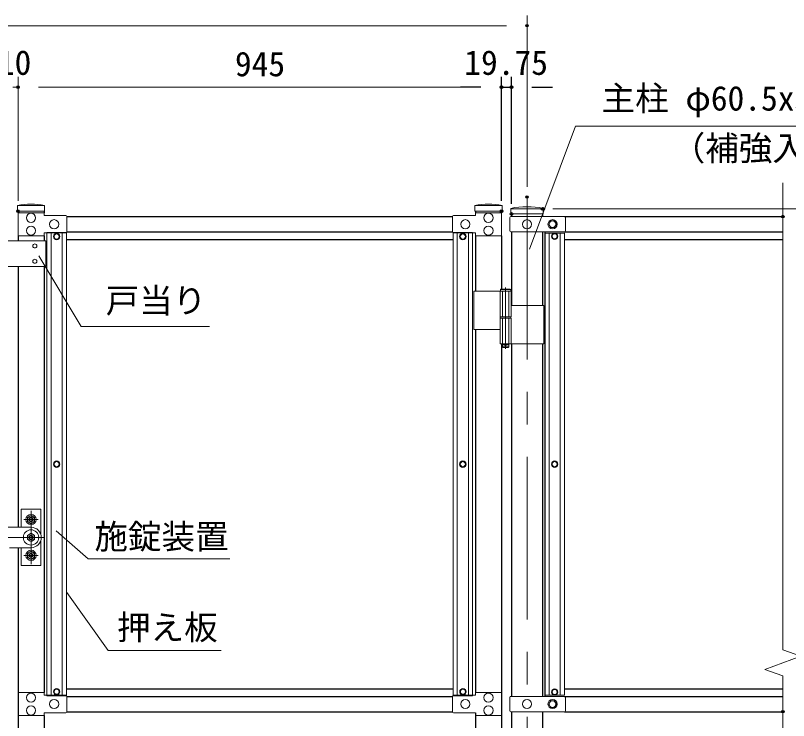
# Model space of a CAD drawing. Units: millimetres, scale not verified. Extents: x -4200 to 4200, y -2970 to 2970.
# Drawn here: x 1586 to 3098, y 328 to 1706 of the extents above; entities that cross this region are included whole.
import ezdxf
from ezdxf.enums import TextEntityAlignment as Align

# ---------------------------------------------------------------- set-up
doc = ezdxf.new("R2010")
doc.units = ezdxf.units.MM
doc.header["$LTSCALE"] = 10
doc.header["$PDMODE"] = 32
doc.header["$PDSIZE"] = 5
doc.linetypes.add('DASHED', pattern=[7.5, 6, -1.5])
doc.linetypes.add('USER1', pattern=[50.8, 31.75, -6.35, 6.35, -6.35])
for name, color, linetype, lineweight in [('0-0_D-STR1', 1, 'Continuous', 25), ('0-1_D-STR-DIM', 7, 'Continuous', 13), ('0-2_0', 7, 'Continuous', 25), ('0-3_Defpoints', 8, 'Continuous', 25), ('0-4_D-BMK', 2, 'USER1', 13), ('0-5_D-STR-TXT', 7, 'Continuous', 13), ('0-6_D-STR3', 3, 'Continuous', 13)]:
    doc.layers.add(name, color=color, linetype=linetype, lineweight=lineweight)
doc.styles.add('ＭＳ ゴシック', font='')
doc.styles.get('ＭＳ ゴシック').set_extended_font_data('MS Gothic')

msp = doc.modelspace()

# ---------------------------------------------------------------- linework, layer by layer
at = {"layer": '0-0_D-STR1'}
for p, q in [((1591.34, 1323.33), (1591.34, 1320.33)), ((1642.14, 1323.33), (1642.14, 1320.33)), ((2485.54, 1323.33), (2485.54, 1320.33)), ((2536.34, 1323.33), (2536.34, 1320.33)), ((2556.09, 1318.04), (2556.09, 1312.83)), ((2616.59, 1318.04), (2616.59, 1312.83)), ((1686.89, 1312.83), (2440.79, 1312.83)), ((2659.34, 1312.83), (3086.34, 1312.83)), ((1591.34, 1275.33), (1591.34, 1265.51)), ((1642.14, 1275.33), (1642.14, 1265.51)), ((1686.89, 1282.83), (2440.79, 1282.83)), ((2485.54, 1275.33), (2485.54, 1167.12)), ((2536.34, 1275.33), (2536.34, 1171.12)), ((2556.09, 1282.83), (2556.09, 1139.12)), ((2616.59, 1282.83), (2616.59, 1139.12)), ((2621.34, 1282.83), (2621.34, 375.34)), ((2659.34, 1282.83), (3086.34, 1282.83)), ((1685.84, 1267.83), (2441.84, 1267.83)), ((2659.34, 1267.83), (3086.34, 1267.83)), ((1591.34, 1215.51), (1591.34, 705.83)), ((1642.14, 1215.51), (1642.14, 382.83)), ((2485.54, 1092.12), (2485.54, 382.83)), ((2536.34, 1064.12), (2536.34, -58.66)), ((2556.09, 1064.12), (2556.09, 375.34)), ((2616.59, 1064.12), (2616.59, 375.34)), ((1591.34, 665.83), (1591.34, -58.66)), ((1685.84, 390.33), (2441.84, 390.33)), ((2659.34, 390.33), (3086.34, 390.33)), ((1686.89, 375.33), (2440.79, 375.33)), ((2659.34, 375.33), (3086.34, 375.33)), ((1642.14, 337.84), (1642.14, 308.52)), ((1686.89, 345.33), (2440.79, 345.33)), ((2485.54, 343.34), (2485.54, 308.52)), ((2556.09, 345.34), (2556.09, -58.66)), ((2616.59, 345.34), (2616.59, 310.91)), ((2659.34, 345.33), (3086.34, 345.33))]:
    msp.add_line(p, q, dxfattribs=at)
at = {"layer": '0-1_D-STR-DIM'}
for p, q in [((2586.34, 1371.07), (2586.34, 1705.83)), ((626.34, 1685.83), (2546.34, 1685.83)), ((1591.34, 1343.33), (1591.34, 1585.83)), ((1591.34, 1343.33), (1591.34, 1585.83)), ((2536.34, 1343.33), (2536.34, 1585.83)), ((1581.34, 1565.83), (1591.34, 1565.83)), ((1631.34, 1565.83), (2496.34, 1565.83)), ((1631.34, 1565.83), (1671.34, 1565.83)), ((3086.34, 466.48), (3086.34, 1378.83)), ((2636.59, 1327.83), (3646.34, 1327.83)), ((2637.79, 1327.83), (3526.34, 1327.83)), ((3051.1, 428), (3121.57, 453.65)), ((3121.57, 453.65), (3086.34, 466.48)), ((3086.34, 415.18), (3051.1, 428)), ((3086.34, -472.99), (3086.34, 415.18))]:
    msp.add_line(p, q, dxfattribs=at)
at = {"layer": '0-2_0'}
for p, q in [((2536.34, 1343.33), (2536.34, 1585.83)), ((2556.09, 1338.04), (2556.09, 1585.83)), ((2496.34, 1565.83), (2456.34, 1565.83)), ((2536.34, 1565.83), (2556.09, 1565.83)), ((2596.09, 1565.83), (2636.09, 1565.83))]:
    msp.add_line(p, q, dxfattribs=at)
at = {"layer": '0-3_Defpoints'}
for p in [(2586.34, 1685.83), (1591.34, 1565.83), (2536.34, 1565.83), (2556.09, 1565.83), (2586.34, 1351.07), (2616.59, 1327.83), (2617.79, 1327.83), (1591.34, 1323.33), (2536.34, 1323.33), (2536.34, 1323.33), (2556.09, 1318.04), (3086.34, 1312.83), (3086.34, 1312.83), (3086.34, 345.33)]:
    msp.add_point(p, dxfattribs=at)
at = {"layer": '0-4_D-BMK'}
for p, q in [((2586.34, 1351.07), (2586.34, -794.75)), ((2544.49, 1174.12), (2544.49, 1054.12)), ((2549.49, 1062.12), (2539.49, 1062.12)), ((1616.74, 737.83), (1616.74, 633.83)), ((1602.61, 720.83), (1630.86, 720.83)), ((1522.12, 685.83), (1643.17, 685.83)), ((1602.61, 650.83), (1630.86, 650.83))]:
    msp.add_line(p, q, dxfattribs=at)
at = {"layer": '0-5_D-STR-TXT'}
for points in [[(3215.86, 1489.52), (2681.18, 1489.52), (2591.18, 1249.25)], [(1965.84, 1098.26), (1714.83, 1098.26), (1632.23, 1236.02)], [(2005.12, 643.87), (1728.51, 643.87), (1665.85, 698.63)], [(1988.76, 464.92), (1767.48, 464.92), (1686.94, 578.48)]]:
    msp.add_lwpolyline(points, dxfattribs=at)
at = {"layer": '0-6_D-STR3'}
for p, q in [((1590.14, 1334.33), (1643.34, 1334.33)), ((1590.14, 1323.33), (1590.14, 1334.33)), ((1643.34, 1334.33), (1643.34, 1323.33)), ((2484.34, 1334.33), (2537.54, 1334.33)), ((2484.34, 1323.33), (2484.34, 1334.33)), ((2537.54, 1334.33), (2537.54, 1323.33)), ((1590.14, 1323.33), (1643.34, 1323.33)), ((2484.34, 1323.33), (2537.54, 1323.33)), ((2554.89, 1318.04), (2554.89, 1328.91)), ((2617.79, 1318.04), (2554.89, 1318.04)), ((2616.59, 1327.83), (2556.09, 1327.83)), ((2617.79, 1318.04), (2617.79, 1328.91)), ((1686.89, 1312.83), (1686.89, 1282.83)), ((2440.79, 1312.83), (2440.79, 1282.83)), ((2553, 1310.83), (2553, 1284.83)), ((2659.34, 1312.83), (2555, 1312.83)), ((2661.34, 1310.83), (2661.34, 1284.83)), ((1685.84, 1281.58), (1647.84, 1281.58)), ((1647.84, 1281.58), (1647.84, 376.58)), ((1655.84, 1281.58), (1655.84, 376.58)), ((1677.84, 1281.58), (1677.84, 376.58)), ((1685.84, 1281.58), (1685.84, 376.58)), ((2441.84, 1281.58), (2479.84, 1281.58)), ((2441.84, 1281.58), (2441.84, 376.58)), ((2449.84, 1281.58), (2449.84, 376.58)), ((2471.84, 1281.58), (2471.84, 376.58)), ((2479.84, 1281.58), (2479.84, 376.58)), ((2659.34, 1282.83), (2555, 1282.83)), ((2659.34, 1280.58), (2621.34, 1280.58)), ((2621.34, 1280.58), (2621.34, 377.58)), ((2629.34, 1280.58), (2629.34, 377.58)), ((2651.34, 1280.58), (2651.34, 377.58)), ((2659.34, 1280.58), (2659.34, 377.58)), ((1645.74, 1265.51), (1525.74, 1265.51)), ((1645.74, 1265.51), (1645.74, 1215.51)), ((1645.74, 1215.51), (1525.74, 1215.51)), ((2482.52, 1167.12), (2482.52, 1092.12)), ((2482.52, 1167.12), (2555.29, 1167.12)), ((2533.69, 1167.12), (2533.69, 1117.12)), ((2535.49, 1171.12), (2534.49, 1170.12)), ((2554.49, 1170.12), (2534.49, 1170.12)), ((2534.49, 1167.12), (2534.49, 1170.12)), ((2554.49, 1167.12), (2534.49, 1167.12)), ((2553.49, 1171.12), (2535.49, 1171.12)), ((2553.49, 1171.12), (2554.49, 1170.12)), ((2554.49, 1167.12), (2554.49, 1170.12)), ((2555.29, 1167.12), (2555.29, 1117.12)), ((2555.29, 1139.12), (2619.52, 1139.12)), ((2619.52, 1139.12), (2619.52, 1064.12)), ((2533.69, 1117.12), (2555.29, 1117.12)), ((2533.69, 1114.12), (2555.29, 1114.12)), ((2533.69, 1114.12), (2533.69, 1064.12)), ((2533.99, 1117.12), (2533.99, 1114.12)), ((2533.99, 1114.12), (2554.99, 1114.12)), ((2554.99, 1117.12), (2554.99, 1114.12)), ((2555.29, 1114.12), (2555.29, 1064.12)), ((2482.52, 1092.12), (2533.47, 1092.12)), ((2533.69, 1064.12), (2619.52, 1064.12)), ((2538.49, 1064.12), (2538.49, 1058.12)), ((2538.49, 1058.12), (2539.49, 1057.12)), ((2538.49, 1058.12), (2550.49, 1058.12)), ((2549.49, 1057.12), (2550.49, 1058.12)), ((2550.49, 1064.12), (2550.49, 1058.12)), ((2539.49, 1057.12), (2549.49, 1057.12)), ((1635.74, 740.83), (1597.74, 740.83)), ((1597.74, 705.83), (1597.74, 740.83)), ((1635.74, 692.07), (1635.74, 740.83)), ((1616.74, 728.91), (1609.74, 724.87)), ((1616.74, 728.91), (1623.74, 724.87)), ((1609.74, 716.79), (1609.74, 724.87)), ((1616.74, 712.74), (1609.74, 716.79)), ((1616.74, 712.74), (1623.74, 716.79)), ((1623.74, 716.79), (1623.74, 724.87)), ((1553.74, 705.83), (1616.74, 705.83)), ((1616.74, 693.91), (1609.74, 689.87)), ((1609.74, 681.79), (1609.74, 689.87)), ((1616.74, 677.74), (1609.74, 681.79)), ((1616.74, 693.91), (1623.74, 689.87)), ((1616.74, 677.74), (1623.74, 681.79)), ((1623.74, 681.79), (1623.74, 689.87)), ((1574.94, 665.83), (1616.74, 665.83)), ((1597.74, 630.83), (1597.74, 665.83)), ((1635.74, 679.58), (1635.74, 630.83)), ((1616.74, 658.91), (1609.74, 654.87)), ((1616.74, 658.91), (1609.74, 654.87)), ((1609.74, 646.79), (1609.74, 654.87)), ((1616.74, 658.91), (1623.74, 654.87)), ((1616.74, 658.91), (1623.74, 654.87)), ((1623.74, 646.79), (1623.74, 654.87)), ((1616.74, 642.74), (1609.74, 646.79)), ((1616.74, 642.74), (1609.74, 646.79)), ((1616.74, 642.74), (1623.74, 646.79)), ((1616.74, 642.74), (1623.74, 646.79)), ((1635.74, 630.83), (1597.74, 630.83)), ((1685.84, 376.58), (1647.84, 376.58)), ((1686.89, 375.33), (1686.89, 345.33)), ((2440.79, 375.33), (2440.79, 345.33)), ((2441.84, 376.58), (2479.84, 376.58)), ((2553, 373.33), (2553, 347.33)), ((2659.34, 375.33), (2555, 375.33)), ((2659.34, 377.58), (2621.34, 377.58)), ((2661.34, 373.33), (2661.34, 347.33)), ((2659.34, 345.33), (2555, 345.33))]:
    msp.add_line(p, q, dxfattribs=at)
at = {"layer": '0-6_D-STR3', "linetype": 'DASHED'}
for p, q in [((2538.19, 1167.12), (2538.19, 1117.12)), ((2550.79, 1167.12), (2550.79, 1117.12)), ((2538.19, 1114.12), (2538.19, 1064.12)), ((2550.79, 1114.12), (2550.79, 1064.12))]:
    msp.add_line(p, q, dxfattribs=at)
at = {"layer": '0-6_D-STR3'}
for points in [[(1642.14, 1275.33), (1591.34, 1275.33), (1591.34, 1320.33), (1642.14, 1320.33), (1642.14, 1314.83), (1684.89, 1314.83)], [(2485.54, 1275.33), (2536.34, 1275.33), (2536.34, 1320.33), (2485.54, 1320.33), (2485.54, 1314.83), (2442.79, 1314.83)], [(1642.14, 1275.33), (1642.14, 1280.83), (1684.89, 1280.83)], [(2485.54, 1275.33), (2485.54, 1280.83), (2442.79, 1280.83)], [(1642.14, 337.83), (1591.34, 337.83), (1591.34, 382.83), (1642.14, 382.83), (1642.14, 377.33), (1684.89, 377.33)], [(2485.54, 337.83), (2536.34, 337.83), (2536.34, 382.83), (2485.54, 382.83), (2485.54, 377.33), (2442.79, 377.33)], [(1642.14, 337.83), (1642.14, 343.33), (1684.89, 343.33)], [(2485.54, 337.83), (2485.54, 343.33), (2442.79, 343.33)]]:
    msp.add_lwpolyline(points, dxfattribs=at)
for points in [[(2643.84, 1297.83), (2640.09, 1304.33), (2632.58, 1304.33), (2628.84, 1297.83), (2632.58, 1291.33), (2640.09, 1291.33)], [(1661.06, 1273.83), (1663.95, 1278.83), (1669.72, 1278.83), (1672.61, 1273.83), (1669.72, 1268.83), (1663.95, 1268.83)], [(2466.61, 1273.83), (2463.72, 1278.83), (2457.95, 1278.83), (2455.06, 1273.83), (2457.95, 1268.83), (2463.72, 1268.83)], [(2646.11, 1274.33), (2643.22, 1279.33), (2637.45, 1279.33), (2634.56, 1274.33), (2637.45, 1269.33), (2643.22, 1269.33)], [(1672.61, 829.08), (1669.72, 834.08), (1663.95, 834.08), (1661.06, 829.08), (1663.95, 824.08), (1669.72, 824.08)], [(2466.61, 829.08), (2463.72, 834.08), (2457.95, 834.08), (2455.06, 829.08), (2457.95, 824.08), (2463.72, 824.08)], [(2646.11, 829.08), (2643.22, 834.08), (2637.45, 834.08), (2634.56, 829.08), (2637.45, 824.08), (2643.22, 824.08)], [(1661.06, 384.33), (1663.95, 379.33), (1669.72, 379.33), (1672.61, 384.33), (1669.72, 389.33), (1663.95, 389.33)], [(2466.88, 384.33), (2463.99, 379.33), (2458.22, 379.33), (2455.33, 384.33), (2458.22, 389.33), (2463.99, 389.33)], [(2646.11, 383.83), (2643.22, 388.83), (2637.45, 388.83), (2634.56, 383.83), (2637.45, 378.83), (2643.22, 378.83)], [(2643.84, 360.33), (2640.09, 366.83), (2632.58, 366.83), (2628.84, 360.33), (2632.58, 353.83), (2640.09, 353.83)]]:
    msp.add_lwpolyline(points, close=True, dxfattribs=at)
for centre, radius in [((1616.74, 1310.33), 9), ((2510.94, 1310.33), 9), ((1661.89, 1297.83), 9), ((2465.79, 1297.83), 9), ((2586.34, 1297.83), 9), ((2636.34, 1297.83), 9), ((2636.34, 1297.83), 6.5), ((1616.74, 1285.33), 9), ((2510.94, 1285.33), 9), ((1666.84, 1273.83), 6.25), ((1666.84, 1273.83), 5), ((2460.84, 1273.83), 6.25), ((2460.84, 1273.83), 5), ((2640.34, 1274.33), 6.25), ((2640.34, 1274.33), 5), ((1624.24, 1255.51), 4), ((1624.24, 1225.51), 4), ((2544.49, 1062.12), 2), ((1666.84, 829.08), 6.25), ((1666.84, 829.08), 5), ((2460.84, 829.08), 6.25), ((2460.84, 829.08), 5), ((2640.34, 829.08), 6.25), ((2640.34, 829.08), 5), ((1616.74, 720.83), 10), ((1616.74, 720.83), 7), ((1616.74, 720.83), 4), ((1616.74, 720.83), 3.5), ((1616.74, 685.83), 15), ((1616.74, 685.83), 7), ((1616.74, 685.83), 4), ((1616.74, 685.83), 3.5), ((1616.74, 650.83), 10), ((1616.74, 650.83), 10), ((1616.74, 650.83), 7), ((1616.74, 650.83), 7), ((1616.74, 650.83), 4), ((1616.74, 650.83), 4), ((1616.74, 650.83), 3.5), ((1616.74, 650.83), 3.5), ((1616.74, 372.83), 9), ((1666.84, 384.33), 6.25), ((1666.84, 384.33), 5), ((2461.1, 384.33), 6.25), ((2461.1, 384.33), 5), ((2510.94, 372.83), 9), ((2640.34, 383.83), 6.25), ((2640.34, 383.83), 5), ((1661.89, 360.33), 9), ((2465.79, 360.33), 9), ((2586.34, 360.33), 9), ((2636.34, 360.33), 9), ((2636.34, 360.33), 6.5), ((1616.74, 347.83), 9), ((2510.94, 347.83), 9)]:
    msp.add_circle(centre, radius, dxfattribs=at)
for centre, radius, start, end in [((1616.74, 1217.9), 119.43, 77.13052, 102.86948), ((2510.94, 1217.9), 119.43, 77.13052, 102.86948), ((2586.34, 1172.04), 160, 78.66399, 101.33601), ((1684.89, 1312.83), 2, 0, 90), ((2442.79, 1312.83), 2, 90, 180), ((2555, 1310.83), 2, 90, 180), ((2659.34, 1310.83), 2, 0, 90), ((2555, 1284.83), 2, 180, 270), ((2659.34, 1284.83), 2, 270, 0), ((1684.89, 1282.83), 2, 270, 0), ((2442.79, 1282.83), 2, 180, 270), ((1616.74, 685.83), 20, 270, 89.99983), ((1684.89, 375.33), 2, 0, 90), ((2442.79, 375.33), 2, 90, 180), ((2555, 373.33), 2, 90, 180), ((2659.34, 373.33), 2, 0, 90), ((1684.89, 345.33), 2, 270, 0), ((2442.79, 345.33), 2, 180, 270), ((2555, 347.33), 2, 180, 270), ((2659.34, 347.33), 2, 270, 0)]:
    msp.add_arc(centre, radius, start, end, dxfattribs=at)

# ---------------------------------------------------------------- texts
at = {"layer": '0-1_D-STR-DIM', "style": 'ＭＳ ゴシック'}
for s, p in [('10', (1551.94, 1575.32)), ('945', (2015.36, 1572.58))]:
    msp.add_text(s, height=48.09, dxfattribs=at).set_placement(p, align=Align.BOTTOM_LEFT)
at = {"layer": '0-2_0', "style": 'ＭＳ ゴシック'}
msp.add_text('19.75', height=48.09, dxfattribs=at).set_placement((2463.71, 1575.32), align=Align.BOTTOM_LEFT)
at = {"layer": '0-5_D-STR-TXT', "style": 'ＭＳ ゴシック'}
for s, p in [('主柱 φ60.5x3.2', (2732.1, 1505.53)), ('（補強入り）', (2869.16, 1408.04)), ('戸当り', (1762.7, 1110.34)), ('施錠装置', (1740.63, 649.08)), ('押え板', (1784.93, 471.66))]:
    msp.add_text(s, height=48.09, dxfattribs=at).set_placement(p, align=Align.BOTTOM_LEFT)

doc.saveas('drawing.dxf')
